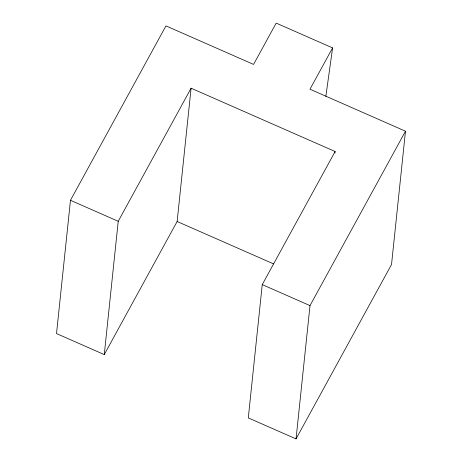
<?xml version="1.0" encoding="UTF-8"?>
<svg xmlns="http://www.w3.org/2000/svg" width="462" height="462" viewBox="0 0 462 462"><rect width="100%" height="100%" fill="white"/><g stroke="black" fill="none" stroke-linecap="round" stroke-linejoin="round"><path stroke-width="0.69" d="M325.837 96.46L332.594 47.904L276.184 23.1L253.569 64.414L165.956 25.895L70.472 200.294L56.514 333.587L104.268 354.585L177.131 221.494L191.089 88.202L335.112 151.524L334.962 152.957M104.268 354.585L118.226 221.292L191.089 88.202M335.112 151.524L262.249 284.615L248.29 417.902L296.044 438.9L391.528 264.501L405.486 131.208L309.973 89.212L332.594 47.904M296.044 438.9L310.002 305.607L405.486 131.208M177.131 221.494L273.585 263.9M70.472 200.294L118.226 221.292M262.249 284.615L310.002 305.607"/></g></svg>
